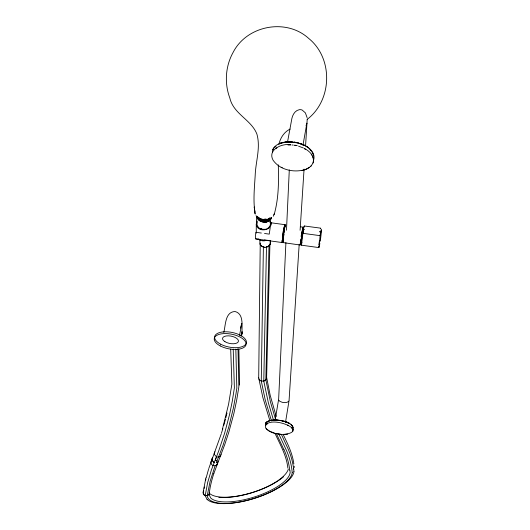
<?xml version="1.0" encoding="UTF-8"?>
<svg xmlns="http://www.w3.org/2000/svg" width="530" height="530" viewBox="0 0 530 530"><rect width="100%" height="100%" fill="white"/><g stroke="black" fill="none" stroke-linecap="round" stroke-linejoin="round"><path stroke-width="0.79" d="M256.268 233.127L256.275 224.084L257.116 221.003M269.922 221.593C271.976 225.343 268.167 229.516 264.324 229.503C257.136 230.133 255.4 222.726 256.918 216.889M283.199 239.249L282.642 241.72A8.719 0.537 -82.2 0 1 282.311 242.17L282.477 238.142A8.719 0.537 -82.2 0 1 283.769 228.814L284.736 225.011A8.719 0.537 -82.2 0 1 284.835 226.76M283.172 241.799L283.391 241.024A8.454 0.517 -82.1 0 1 282.854 241.448L283.166 237.135A8.454 0.517 -82.1 0 1 285.279 225.343L285.378 226.449M258.706 377.234L260.243 243.051M284.729 225.879L284.703 224.992L284.802 226.105M285.007 225.263C283.967 225.959 281.251 248.782 283.318 239.858L282.662 242.044L283.391 232.955L284.988 225.257L285.08 226.403M259.919 239.62L259.872 242.932A5.201 4.386 0.9 0 0 260.104 244.191L261.144 245.503A4.982 4.2 0.9 0 0 262.516 246.543M263.397 246.569L261.264 380.977L265.225 399.892L271.499 420.913M273.381 419.76L268.365 402.846L263.781 381.07L266.484 246.675M320.597 234.856L320.63 233.233M270.32 242.978L270.373 240.514M275.395 418.799L270.433 401.912L265.848 379.785L269.015 245.198M320.08 235.665L319.219 245.774M266.616 378.036L269.929 244.012M304.518 226.005L320.339 228.112L320.829 228.728L320.319 228.185M256.871 223.978L257.275 221.871M281.986 241.362L282.013 240.746M285.909 242.594L278.647 399.236L275.222 419.641M286.485 230.199L289.294 169.898M301.252 242.223L301.292 241.435M283.464 238.434L283.828 234.061L283.338 236.459M289.062 400.448L299.192 244.303M300.099 230.258L304.068 169.116M305.565 145.989L307.221 118.985M272.413 152.256L272.612 150.672M300.695 243.787L302.266 231.345M318.788 246.423L318.848 247.517M303.902 229.755C302.862 229.218 304.114 228.821 304.227 229.675M302.61 230.06L302.226 232.173M300.404 242.535L300.245 243.88M282.43 238.599L282.477 238.142M301.775 236.546L302.193 233.432M301.371 239.103L301.014 244.476L301.239 243.939M319.848 243.436L319.146 247.219M302.902 230.702L302.789 231.55L302.935 230.702A8.48 0.384 -82.1 0 0 302.027 236.585M301.126 242.879L301.219 242.21M313.495 161.59L313.608 160.782M204.13 488.461L204.341 486.997M320.392 240.395L321.611 230.007L321.12 232.007M213.842 473.423A702.508 209.105 -25.9 0 0 210.258 486.964L208.952 494.609L207.237 495.656L205.176 495.663A3.352 3.134 -30.9 0 1 203.792 490.833M303.279 228.324L303.061 229.298L303.405 228.019M284.106 230.298L282.94 242.21M301.524 239.646L301.683 238.659M285.557 422.012L289.022 400.766M293.401 428.777C292.043 421.151 280.966 420.396 274.56 420.085C279.688 420.038 285.18 421.171 289.731 423.781M303.412 231.319L303.153 232.895L303.584 233.412L319.444 235.578C320.517 235.194 320.948 232.465 320.06 231.842M270.214 227.536L269.253 234.127L264.523 233.478M283.278 238.566L282.854 240.991L283.272 238.666M282.854 237.884L282.265 241.123M283.139 236.287L284.126 230.735M284.59 229.755L284.166 231.875M303.001 145.021L306.877 123.145L306.055 125.762M282.324 242.131L283.04 238.102M282.881 240.408L283.298 238.083M283.504 236.486L283.795 234.869M282.854 241.448L283.285 239.03M292.845 431.182L292.845 429.552L291.626 427.77M287.419 142.603L291.897 118.389C292.719 114.579 295.164 110.425 299.298 109.69A5.644 5.565 88.3 0 1 302.199 110.068L305.386 112.87L307.089 117.62M302.186 234.459L302.372 233.439M319.378 241.263L318.788 245.059M239.527 335.417L241.799 323.505L240.381 328.13M223.792 332.343C225.687 325.592 224.919 311.64 235.135 311.541C243.561 313.714 241.918 324.797 242.018 331.237A7.904 6.943 -1.6 0 1 240.666 335.848M303.518 228.874L303.856 227.502M301.239 243.429L301.351 242.886M303.027 229.298L303.213 228.748M303.379 229.636L301.444 245.191L318.808 247.576M205.633 480.273L205.945 478.921M270.684 225.104L271.34 222.925M205.918 477.722L203.169 492.158L203.831 494.483L205.203 495.497L207.237 495.656A44.308 15.496 -17.5 0 0 249.703 499.697A44.308 15.496 -17.5 0 0 292.249 472.488M227.019 412.983L225.846 417.739M261.363 233.048L255.838 232.286L255.612 234.611A9.023 0.755 -82.3 0 0 255.467 237.725L255.698 238.904L282.225 242.554L282.503 241.965M300.503 226.807L302.948 227.138L301.053 236.479M274.176 213.842L273.268 216.28M301.669 243.045L301.835 242.395A8.48 0.384 -82.1 0 1 301.623 243.608M206.256 477.57L208.548 469.229M274.089 214.829C278.74 198.624 278.826 181.571 278.283 164.85M225.442 419.316L223.733 425.544M285.677 225.488L285.763 224.846M222.381 429.446L228.602 404.145L231.882 384.144L230.696 349.137M301.716 244.595L301.444 245.191M320.782 231.219L321.233 229.629L321.273 229.967M278.86 144.544C280.231 138.098 284.034 131.97 290.135 129.075M318.822 246.953L318.961 246.496M221.447 433.209L222.845 428.631M208.774 468.54L221.215 433.977M213.868 473.409L224.819 444.372L228.794 432.281L233.876 413.446L236.638 400.389L238.851 386.86L238.003 348.614M285.67 225.025L284.729 227.927M313.575 160.245C316.231 151.971 307.181 145.618 300.318 143.537M313.098 163.048L313.363 162.293M216.889 464.803L217.532 463.28L217.439 462.041L217.552 463.293L216.889 464.803L215.12 465.804L210.112 481.346L207.237 495.656L208.972 494.437A3.352 3.134 -31 0 0 209.635 492.854M266.537 422.211L268.544 420.972L272.175 420.244L270.731 420.449M215.399 459.775L216.836 460.881L215.385 459.775L216.551 456.8M272.864 149.897C275.169 143.703 282.669 141.994 288.592 141.782M266.206 423.172L266.968 422.059L269.498 420.853M221.07 454.594L220.4 456.111L218.618 457.118L216.452 456.847L214.378 454.541L214.272 453.276L214.948 451.759M270.797 218.916L269.247 221.023L265.841 222.242M211.503 460.517L210.834 462.021L211.549 464.439L212.981 465.545L215.12 465.804M275.401 420.078L271.426 420.35M272.996 149.268L273.401 148.519L272.705 150.01M270.108 244.217L269.492 245.363L267.272 246.973A5.201 4.386 0.9 0 1 264.351 247.318M269.187 240.487L264.41 239.984M266 422.788L265.795 423.119L266.252 422.476L265.523 423.94L265.749 425.199M271.691 217.764C269.849 221.248 265.139 221.527 261.727 220.599M271.665 218.002C269.869 221.248 265.537 221.659 262.257 220.904M273.831 147.85L274.421 147.015M292.845 429.744L293.176 429.274M270.843 219.062C267.564 223.74 257.341 222.825 256.871 216.373M266.517 422.622L266.968 422.059M265.987 422.86L266.365 422.39M300.835 244.615L300.331 245.039L283.232 242.614M271.493 217.492C268.147 221.6 260.879 220.964 257.686 216.982M275.004 147.201L275.925 146.267M310.6 166.526L311.203 165.943M301.318 244.535L301.351 244.549A8.48 0.384 -82.1 0 1 301.358 242.25M266.669 422.092L267.12 421.668M255.698 238.904L258.931 239.235M282.417 242.323L282.225 242.554A9.056 0.556 -82.2 0 1 282.112 241.885L283.338 230.643L284.782 224.766M269.816 218.612L267.299 219.97M266.616 424.272C274.043 416.534 309.58 431.115 283.861 434.501M307.301 119.283C332.33 100.091 333.39 58.273 308.659 38.398C286.24 17.927 246.94 25.38 233.173 52.291C225.449 66.064 224.25 83.197 229.808 97.957C233.385 113.983 251.286 119.641 256.878 134.037C260.826 147.698 255.619 161.643 255.188 175.43C254.46 187.401 253.174 199.512 254.791 211.457L254.261 206.992L254.758 211.907M270.737 218.221L266.398 220.182M288.433 401.621L286.651 402.396L284.166 402.575A3.763 1.285 7.5 0 1 282.212 402.283L280.006 401.415L278.76 400.196M258.733 377.367A3.988 3.611 -10.3 0 0 261.283 381.063L263.781 381.07L265.835 379.699A3.988 3.611 -10.3 0 0 266.444 376.499M276.09 148.4L276.912 147.857M309.52 167.381L305.379 169.481M263.781 381.07L265.848 379.785A3.975 3.571 1.1 0 0 266.471 376.644L270.201 395.387L276.229 416.461M218.042 461.842L216.273 462.849L222.991 445.405L228.728 427.187L233.372 408.107L235.817 394.876L236.831 388.099L235.83 349.137M267.855 220.606L269.836 219.526M267.677 421.489L270.605 420.343L276.057 419.892M285.359 225.045L285.16 225.806M269.83 219.93L266.583 221.156M264.854 221.911L261.84 221.739M268.187 218.85L269.975 218.049M279.595 143.888L280.589 143.458M267.425 423.642C260.786 427.909 271.969 433.295 276.07 433.613M270.625 218.34C267.372 219.937 263.483 219.87 260.124 218.665M256.871 216.578C257.785 222.454 267.637 224.11 270.704 219.195L268.319 221.176L266.378 221.778M280.688 143.299L282.834 142.61A20.412 12.369 10.2 0 1 286.306 141.967L288.79 141.755M290.625 144.697C282.053 143.193 267.299 149.626 273.049 160.159C279.582 169.66 293.024 172.687 303.769 169.964M266.252 240.408C263.596 241.382 260.555 240.786 258.322 239.09M282.728 142.881L283.848 142.603M302.06 170.468C308.374 169.706 315.92 163.783 312.654 156.82M270.684 420.548L273.778 420.158M287.777 434.136L281.755 434.434L275.892 433.514M286.213 142.226L292.633 142.159M275.481 420.118L276.309 420.051M264.821 219.248L266.153 219.168M265.397 220.003L266.643 219.93L263.436 220.109L259.912 218.777M288.009 144.995L290.619 145.015M264.059 221.282L265.974 221.275M264.072 219.234L266.232 219.234M276.262 420.091L277.13 420.151M272.943 420.065L273.732 420.118M261.654 228.841L260.203 228.721L261.621 228.914M277.289 419.952L282.066 420.681M292.626 141.888L288.519 141.808L297.787 142.775L305.134 145.531M267.869 219.91C264.284 220.381 260.071 219.917 257.699 216.836M291.944 144.935L293.276 145.094M261.588 219.652L264.768 220.036M277.594 433.911L280.589 434.342M270.207 222.673L284.709 224.654M263.755 229.205L265.172 229.397M260.972 229.046L264.324 229.503L261.774 229.291L263.463 229.523M293.885 142.06L296.482 142.517M293.839 142.073L295.157 142.272M294.806 142.517L296.985 142.868M294.594 145.386L295.912 145.624M294.64 145.101L297.277 145.704M266.835 221.692L267.206 221.772M297.641 143.027L298.953 143.332M274.58 433.142L269.419 431.109L266.087 428.598M297.065 142.623L304.743 145.439M282.092 420.807L287.008 422.311M298.542 146.161L303.432 148.002M284.034 421.111L289.022 423.152M260.985 219.168L262.145 219.579M301.173 144.133L304.485 145.644M287.479 425.08L288.499 425.57M281.145 167.255L282.238 167.798M304.591 148.466C308.844 150.924 313.363 154.641 313.667 159.921M304.439 148.758L305.499 149.367M305.757 146.022L308.513 147.969M307.201 146.843L308.506 147.883M291.381 424.802L292.918 427.359M258.607 217.419L259.925 218.579M309.295 148.665L311.382 150.964M290.957 424.583L292.129 425.729M256.003 215.67L257.077 216.869M310.275 149.891L311.044 150.772M311.236 154.402L311.772 155.204M311.931 151.779L312.773 153.375M270.015 220.719C275.501 230.04 257.123 233.975 256.275 224.084M312.462 152.965L313.17 154.362M207.064 499.399L205.176 495.663L207.68 482.492L211.344 470.09L218.671 451.037L224.667 433.103L229.609 414.341L232.266 401.342L234.373 387.947L233.207 349.025M208.972 494.437L210.748 498.021A42.287 14.794 -17.4 0 0 254.97 496.796A42.287 14.794 -17.4 0 0 290.148 472.396L289.903 470.143M283.775 449.394L276.322 433.5M283.318 434.812C287.85 444.08 292.454 453.548 293.852 463.889M275.103 433.586C280.211 444.736 286.591 455.687 287.869 468.142M278.866 434.13L285.935 449.327A656.862 210.39 -9 0 1 292.196 472.495M281.324 434.289L287.691 448.035A659.89 211.768 -8.9 0 1 293.633 469.01M292.772 426.643L293.077 427.478M269.79 420.35L262.9 397.672L258.872 378.778M257.03 216.207L257.295 217.452M313.469 155.21L313.575 156.012M294.17 466.241L294.302 467.46M303.385 227.933L303.425 228.291M293.693 468.997L293.938 471.402M254.698 210.92L254.956 213.643M254.638 210.238L254.791 212.278M255.096 212.596L255.175 214.107M285.074 225.581L285.1 226.409M319.974 240.408L320.007 241.528M238.858 349.237L239.606 385.138M269.962 217.79A6.89 5.731 0.8 0 1 269.518 218.413M268.995 218.983A6.89 5.731 0.8 0 1 262.31 220.765A6.89 5.731 0.8 0 1 257.196 216.737M300.682 239.732A8.871 1.073 -89 0 1 300.397 242.475M264.139 240.381A6.711 5.638 0.8 0 1 262.456 240.328M260.084 239.6A6.711 5.638 0.8 0 1 259.389 239.202M301.033 243.985A8.487 0.391 -82.1 0 1 301.537 236.506A8.487 0.391 -82.1 0 1 303.213 228.052M301.259 242.998A8.487 0.391 -82.1 0 1 301.139 243.548M303.206 229.291A8.48 0.384 -82.1 0 1 303.697 228.119M301.524 240.607A8.48 0.384 -82.1 0 1 301.881 237.639M303.836 227.622A9.076 0.411 -82.1 0 1 303.922 227.383M269.902 244.085A4.982 4.2 0.9 0 1 269.107 245.469M267.763 246.523A4.982 4.2 0.9 0 1 266.06 247.086M264.231 247.093A4.982 4.2 0.9 0 1 263.052 246.781M270.081 241.76A5.201 4.386 0.9 0 1 270.088 244.237M264.351 247.318A5.234 4.412 0.9 0 1 260.084 244.178M283.888 449.367A653.775 209.9 -9 0 1 289.724 470.17M293.945 471.402A46.276 16.192 -17.4 0 1 255.4 498.034A46.276 16.192 -17.4 0 1 207.084 499.392M283.636 476.682A44.182 15.648 -17.4 0 1 278.104 480.842M277.409 481.293A44.182 15.648 -17.4 0 1 218.81 497.299M288.353 469.07A42.201 14.926 -17.4 0 1 252.532 492.456A42.201 14.926 -17.4 0 1 209.807 493.655M242.024 331.469A7.897 6.943 -1.6 0 1 241.349 335.02M242.038 332.409A7.884 6.936 -1.6 0 1 241.362 335.96M320.365 231.564C319.742 233.001 319.471 230.457 320.365 231.564M303.889 226.429L304.505 226.052L303.902 226.389M282.351 142.676L280.165 143.372L282.351 142.676M212.636 457.529L211.967 459.04L212.073 460.298L214.127 462.584L212.079 460.285L211.973 459.026L212.643 457.522M285.962 141.987L287.247 141.841L285.955 142M220.639 344.189L219.162 343.334A16.165 7.466 11 0 1 218.711 332.86A16.165 7.466 11 0 1 240.554 335.384L242.038 336.258A16.165 7.466 11 0 1 242.296 346.627A16.165 7.466 11 0 1 220.639 344.189M220.288 345.938L218.81 345.083A16.178 7.446 11 0 1 218.36 334.629A16.178 7.446 11 0 1 240.216 337.159L241.706 338.034A16.178 7.446 11 0 1 241.965 348.376A16.178 7.446 11 0 1 220.288 345.938M224.925 341.665A8.082 3.73 11 0 0 238.215 341.916A8.082 3.73 11 0 0 228.364 335.834A8.082 3.73 11 0 0 224.925 341.665"/></g></svg>
